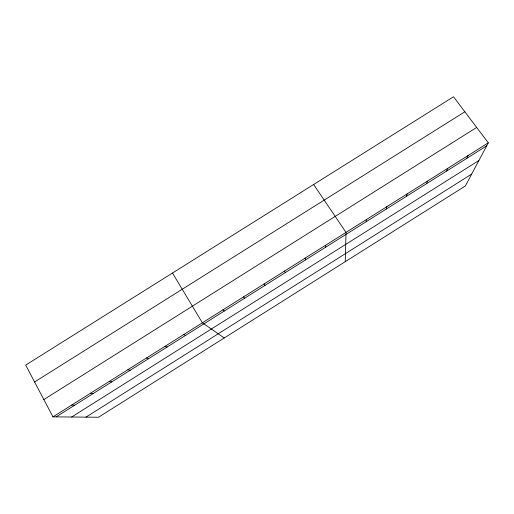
<?xml version="1.0" encoding="UTF-8"?>
<svg xmlns="http://www.w3.org/2000/svg" width="514" height="514" viewBox="0 0 514 514"><rect width="100%" height="100%" fill="white"/><g stroke="black" fill="none" stroke-linecap="round" stroke-linejoin="round"><path stroke-width="0.77" d="M345.267 261.671L345.999 232.399L313.643 184.494M366.135 221.727L366.411 219.549M386.297 209.037L386.791 206.718M406.433 196.361L407.152 193.906M426.536 183.704L427.481 181.108M446.621 171.059L447.778 168.329M466.673 158.434L468.055 155.569M488.3 142.821L465.363 185.959L98.502 417.233L52.961 416.86L25.7 365.101L453.502 96.767L488.3 142.821L52.961 416.86M43.851 399.564L476.677 127.44M56.142 416.886L486.7 145.828M71.664 417.015L478.894 160.516M85.986 417.13L471.672 174.085M34.586 381.973L464.842 111.782M71.716 405.051L74.684 405.205M90.451 393.261L93.214 393.544M109.161 381.484L111.711 381.896M127.845 369.72L130.196 370.266M146.509 357.969L148.649 358.644M165.155 346.237L167.089 347.04M183.774 334.518L185.503 335.449M224.22 337.974L202.368 322.811L172.492 273.03M222.967 309.839L224.265 311.041M243.546 296.893L244.613 298.229M264.093 283.959L264.935 285.437M284.608 271.039L285.231 272.664M305.104 258.144L305.496 259.904M325.568 245.262L325.735 247.163"/></g></svg>
